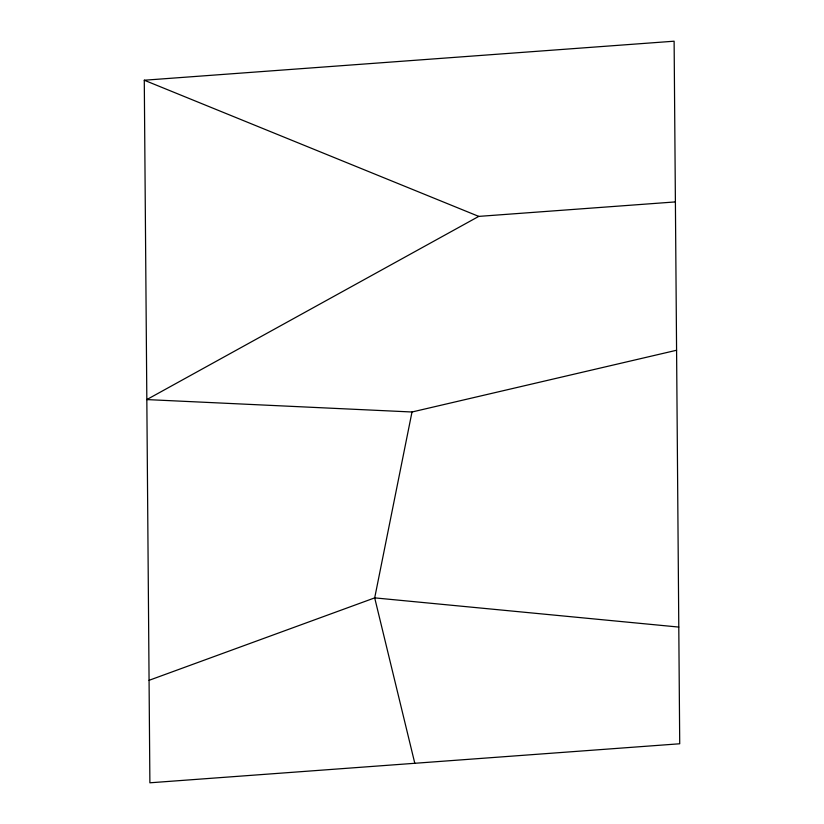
<?xml version="1.0" encoding="UTF-8"?>
<svg xmlns="http://www.w3.org/2000/svg" width="824" height="824" viewBox="0 0 824 824"><rect width="100%" height="100%" fill="white"/><g stroke="black" fill="none" stroke-linecap="round" stroke-linejoin="round"><path stroke-width="1.24" d="M676.576 350.252L412 412L374.693 597.874L414.802 763.281M675.402 201.911L478.765 216.393L146.827 399.578L412 412M149.062 680.325L374.693 597.874L678.78 627.074M144.282 80.227L674.114 41.2L679.718 743.773L149.886 782.8L144.282 80.227L478.765 216.393"/></g></svg>
